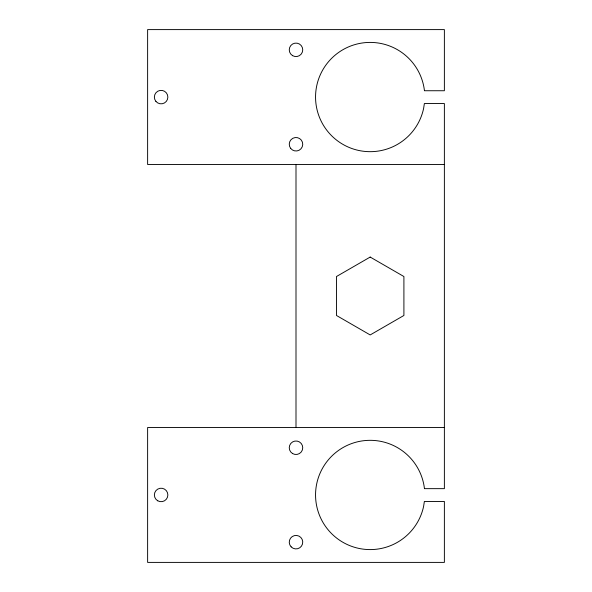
<?xml version="1.0" encoding="UTF-8"?>
<svg xmlns="http://www.w3.org/2000/svg" width="592" height="592" viewBox="0 0 592 592"><rect width="100%" height="100%" fill="white"/><g stroke="black" fill="none" stroke-linecap="round" stroke-linejoin="round"><path stroke-width="0.89" d="M444.377 164.487L147.623 164.487L147.623 29.6L444.377 29.6L444.377 90.739L424.427 90.739L424.397 90.28A54.627 54.627 0 0 0 342.309 50.061A54.627 54.627 0 0 0 338.276 141.384A54.627 54.627 0 0 0 423.591 108.565L424.375 103.548L444.377 103.548L444.377 488.652L424.427 488.652L424.397 488.193A54.627 54.627 0 0 0 342.309 447.974A54.627 54.627 0 0 0 338.276 539.297A54.627 54.627 0 0 0 423.591 506.478L424.375 501.461L444.377 501.461L444.377 562.4L147.623 562.4L147.623 427.513L444.377 427.513M296 164.487L296 427.513M370.185 257.061L336.463 276.531L336.463 315.469L370.185 334.939L403.907 315.469L403.907 276.531L370.185 257.061M157.738 500.795A6.741 6.741 0 0 0 167.862 494.956A6.741 6.741 0 0 0 157.738 489.118A6.741 6.741 0 0 0 157.738 500.795M155.896 101.373A6.741 6.741 0 0 0 167.425 99.471A6.741 6.741 0 0 0 160.018 90.443A6.741 6.741 0 0 0 155.896 101.373M292.626 55.67A6.741 6.741 0 0 0 302.741 49.832A6.741 6.741 0 0 0 292.626 43.993A6.741 6.741 0 0 0 292.626 55.67M290.679 148.392A6.741 6.741 0 0 0 302.246 146.794A6.741 6.741 0 0 0 295.075 137.573A6.741 6.741 0 0 0 290.679 148.392M291.138 546.845A6.741 6.741 0 0 0 302.482 544.041A6.741 6.741 0 0 0 294.379 535.619A6.741 6.741 0 0 0 291.138 546.845M292.626 453.59A6.741 6.741 0 0 0 302.741 447.744A6.741 6.741 0 0 0 292.626 441.906A6.741 6.741 0 0 0 292.626 453.59"/></g></svg>
